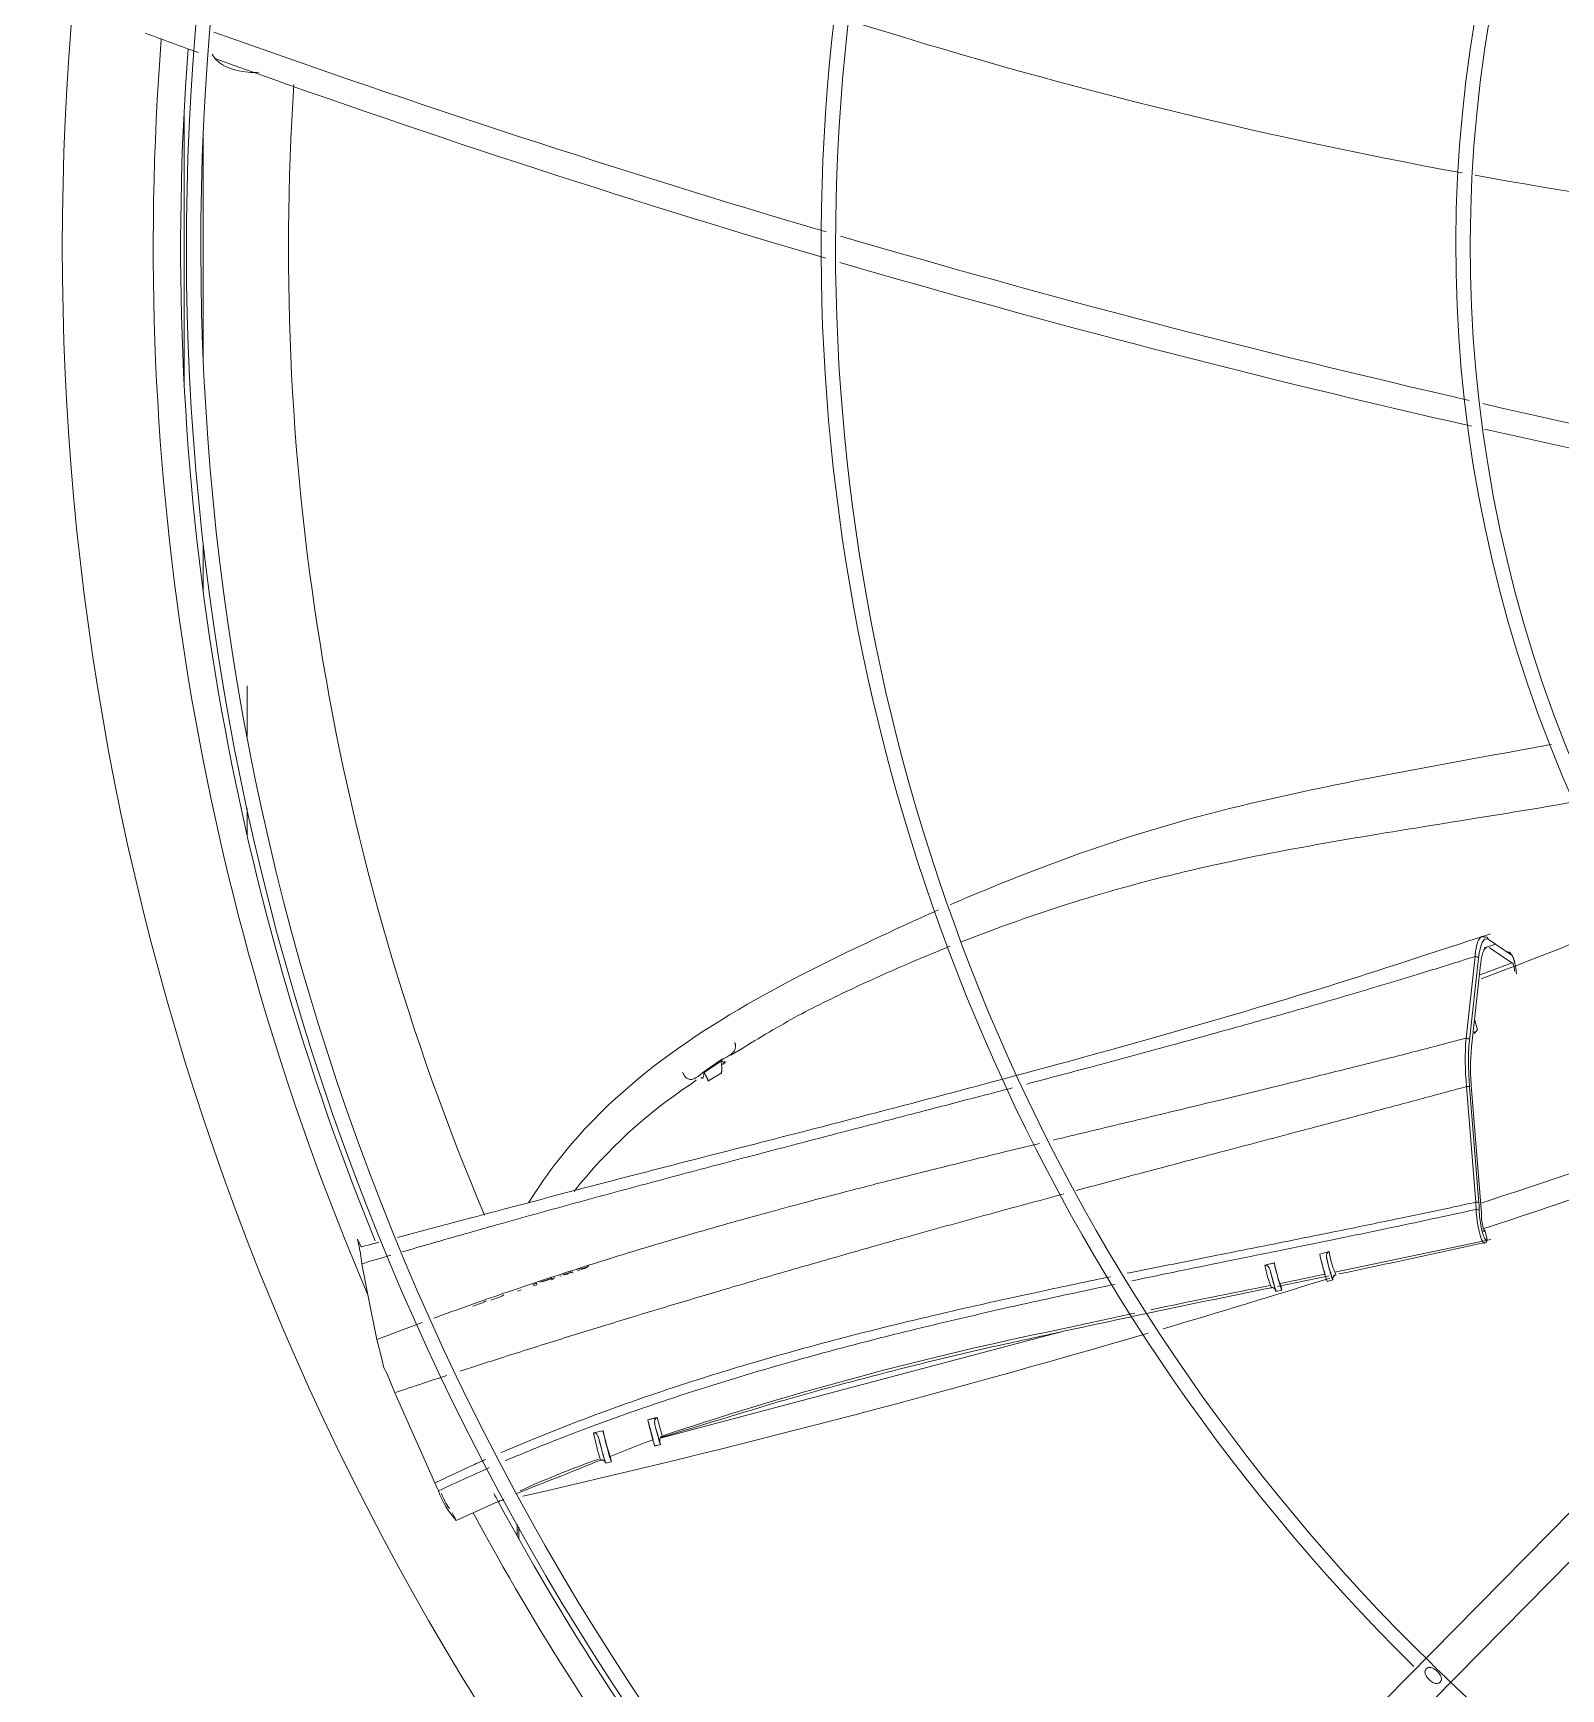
# Model space of a CAD drawing. Header units: millimetres. Extents: x 113490 to 142599, y -20467 to 115.
# Drawn here: x 133195.7 to 133460.5, y -10538.9 to -10251.9 of the extents above; entities that cross this region are included whole.
import ezdxf

# ---------------------------------------------------------------- set-up
doc = ezdxf.new("R2010")
doc.units = ezdxf.units.MM
doc.layers.add('DV3_0', color=7, linetype='Continuous')

msp = doc.modelspace()

# ---------------------------------------------------------------- linework, layer by layer
at = {"layer": 'DV3_0', "color": 7, "linetype": 'Continuous', "lineweight": 20}
for p, q in [((133221.84, -10312.52), (133221.84, -10265.47)), ((133225.16, -10308.64), (133225.16, -10269.34)), ((133225.16, -10348.76), (133225.16, -10340.56)), ((133444.02, -10426.11), (133445.58, -10411.96)), ((133444.62, -10426.45), (133446.19, -10412.28)), ((133314.9, -10430.09), (133312, -10432.09)), ((133445.71, -10454.54), (133444.11, -10434.5)), ((133446.24, -10454.65), (133444.64, -10434.61)), ((133445.75, -10455.8), (133445.71, -10454.54)), ((133447.67, -10461), (133447.34, -10459.58))]:
    msp.add_line(p, q, dxfattribs=at)
at = {"layer": 'DV3_0', "color": 7, "linetype": 'Continuous', "lineweight": 15}
for p, q in [((133664.2, -10303.23), (133330.6, -10641.53)), ((133331.45, -10649.21), (133669.11, -10306.79)), ((133232.75, -10373.84), (133232.75, -10365.07)), ((133232.75, -10390.9), (133232.75, -10386.32)), ((133449.13, -10409.84), (133447.17, -10410.47)), ((133447.85, -10408.98), (133451.64, -10411.54)), ((133451.97, -10413.07), (133448.04, -10410.39)), ((133446.54, -10413.4), (133444.96, -10427.62)), ((133451.45, -10411.22), (133451.45, -10411.22)), ((133445.98, -10424.66), (133445.49, -10422.83)), ((133314.82, -10429.95), (133311.93, -10431.95)), ((133316.59, -10429.06), (133317.98, -10428.25)), ((133309.6, -10434.13), (133310.57, -10433.37)), ((133311.93, -10431.95), (133312, -10432.09)), ((133312.63, -10433.58), (133315.05, -10432.1)), ((133444.98, -10435.04), (133446.7, -10456.45)), ((133265.72, -10458.82), (133258.81, -10460.64)), ((133447.67, -10460.96), (133447.3, -10459.37)), ((133251.88, -10460.96), (133252.52, -10462.29)), ((133252.62, -10462.27), (133252.52, -10462.29)), ((133255.59, -10461.49), (133254.4, -10461.81)), ((133421.29, -10466.66), (133448.31, -10460.98)), ((133252.33, -10463.02), (133252.62, -10465.21)), ((133252.62, -10465.21), (133253.71, -10470.62)), ((133409.82, -10465.28), (133410.79, -10465.04)), ((133410.8, -10465.09), (133409.82, -10465.28)), ((133410.8, -10465.09), (133410.79, -10465.04)), ((133418.66, -10463.53), (133420.28, -10463.08)), ((133285.13, -10467.88), (133283.47, -10468.42)), ((133285.14, -10467.93), (133283.89, -10468.34)), ((133285.47, -10467.73), (133285.13, -10467.88)), ((133285.41, -10467.81), (133285.14, -10467.93)), ((133285.6, -10467.67), (133285.41, -10467.81)), ((133285.54, -10467.99), (133285.8, -10467.84)), ((133285.8, -10467.84), (133286.04, -10467.61)), ((133286.94, -10467.32), (133287.26, -10467.37)), ((133287.98, -10466.97), (133287.49, -10467.09)), ((133287.94, -10467.08), (133287.58, -10467.16)), ((133288.21, -10466.99), (133287.94, -10467.08)), ((133288.26, -10466.88), (133287.98, -10466.97)), ((133288.55, -10466.85), (133288.21, -10466.99)), ((133288.67, -10466.71), (133288.26, -10466.88)), ((133288.74, -10466.71), (133288.55, -10466.85)), ((133288.85, -10466.57), (133288.74, -10466.71)), ((133289, -10466.82), (133289.24, -10466.59)), ((133289.9, -10466.24), (133290, -10466.35)), ((133290, -10466.35), (133290.32, -10466.4)), ((133290.41, -10466.19), (133290.24, -10466.13)), ((133290.55, -10466.12), (133290.28, -10466.14)), ((133291.05, -10466), (133290.55, -10466.12)), ((133291, -10466.11), (133290.64, -10466.19)), ((133291.28, -10466.03), (133291, -10466.11)), ((133291.32, -10465.91), (133291.05, -10466)), ((133291.61, -10465.88), (133291.28, -10466.03)), ((133291.73, -10465.75), (133291.32, -10465.91)), ((133291.8, -10465.75), (133291.61, -10465.88)), ((133291.99, -10465.59), (133291.73, -10465.75)), ((133409.13, -10465.47), (133409.82, -10465.28)), ((133419.93, -10468.26), (133420.9, -10468.01)), ((133253.71, -10470.62), (133255.23, -10478.36)), ((133275.01, -10471.5), (133276.67, -10470.94)), ((133276.67, -10470.94), (133277.01, -10470.79)), ((133277.01, -10470.79), (133277.25, -10470.59)), ((133279.65, -10469.95), (133280.27, -10469.74)), ((133282.91, -10468.6), (133282.29, -10468.8)), ((133282.36, -10469.06), (133282.98, -10468.86)), ((133282.98, -10468.86), (133282.85, -10468.4)), ((133411.09, -10470.02), (133412.06, -10469.78)), ((133271.89, -10472.55), (133273.55, -10471.99)), ((133273.55, -10471.99), (133273.89, -10471.83)), ((133273.89, -10471.83), (133274.14, -10471.63)), ((133373.26, -10476.66), (133375.99, -10476.07)), ((133255.23, -10478.36), (133256.13, -10481.7)), ((133374.48, -10476.85), (133304.36, -10495.45)), ((133256.13, -10481.7), (133256.46, -10483.25)), ((133256.46, -10483.25), (133256.97, -10484.15)), ((133256.97, -10484.15), (133258.34, -10487.58)), ((133258.34, -10487.58), (133265.31, -10503.2)), ((133302.21, -10492.27), (133303.74, -10491.88)), ((133302.21, -10492.27), (133303.86, -10491.89)), ((133292.79, -10494.51), (133294.44, -10494.14)), ((133302.63, -10495.88), (133303.09, -10495.73)), ((133303.16, -10495.74), (133302.63, -10495.88)), ((133303.44, -10496.8), (133304.41, -10496.56)), ((133303.45, -10496.77), (133304.41, -10496.53)), ((133304.41, -10496.53), (133304.32, -10496.17)), ((133304.42, -10495.2), (133305.82, -10494.7)), ((133292.99, -10499.31), (133293.65, -10499.08)), ((133294.91, -10499.73), (133294.89, -10499.64)), ((133294.91, -10499.76), (133295.88, -10499.52)), ((133295.87, -10499.39), (133295.66, -10498.6)), ((133265.31, -10503.2), (133265.91, -10504.57)), ((133269.01, -10509.72), (133276.28, -10506.43)), ((133277.24, -10506.1), (133277.18, -10506.02)), ((133279.56, -10512.38), (133279.56, -10510.33)), ((133279.86, -10510.87), (133279.86, -10512.92))]:
    msp.add_line(p, q, dxfattribs=at)
for centre, radius, start, end in [((133678.24, -10288.99), 477.5, 136.9802, 223.0198), ((133678.24, -10288.99), 456, 136.2282, 225.3442), ((133678.24, -10288.99), 453.5, 135.9912, 225.5589), ((133678.24, -10288.99), 343.5, 135.6595, 225.6229), ((133678.24, -10288.99), 346, 136.506, 225.3203), ((133678.24, -10288.99), 236, 136.9648, 225.2631), ((133678.24, -10288.99), 233.5, 136.5342, 225.7814), ((133600.5, -9418.2), 872.25, 252.43948, 259.62023), ((133852, -8524.72), 1840.9, 249.75902, 250.0659), ((133876.03, -8443.29), 1921.39, 250.25788, 253.58726), ((133678.24, -10288.99), 457, 175.6931, 202.1465), ((133852, -8524.72), 1840.9, 250.1557, 253.62673), ((133600.5, -9418.2), 872.25, 259.76861, 265.86893), ((133876.03, -8443.29), 1921.39, 253.66402, 257.02308), ((133852, -8524.72), 1840.9, 253.70468, 257.22546), ((133876.03, -8443.29), 1921.39, 257.09501, 260.12283), ((133852, -8524.72), 1840.9, 257.29812, 260.49472), ((133142.11, -9598.83), 871.89, 290.44342, 292.33228), ((133106.74, -9495.14), 980.7, 290.2634, 290.61082), ((133484.03, -10431.21), 39.24, 174.7559, 185.6061), ((133304.32, -10436.47), 12.36, 31.0863, 31.8376), ((133678.24, -10288.99), 551.5, 195.4775, 254.5225), ((133357.21, -10506.14), 86.33, 123.4772, 141.7283), ((132847.22, -8630.77), 1919.9, 288.19223, 289.74418), ((132867.8, -8701.02), 1851.09, 288.2319, 289.91843), ((133031.02, -8580.69), 1926.37, 281.7096, 282.47942), ((133447.18, -10461.07), 0.5, 330.9289, 12.9262), ((133433.25, -10460.88), 22.84, 190.619, 201.0388), ((133442.4, -10458.93), 24.19, 190.9795, 199.6375), ((133436.1, -10460.62), 16.01, 188.8273, 200.2081), ((132867.8, -8701.02), 1851.09, 286.43453, 287.3688), ((133434.62, -10460.1), 26.05, 191.8874, 200.9495), ((133031.02, -8580.69), 1926.37, 281.38636, 281.65762), ((133263.24, -9734.57), 748.94, 281.43776, 282.05045), ((133421.61, -10467.8), 0.682, 100.6555, 179.6082), ((133713.75, -12015.93), 1576.47, 101.10452, 101.8727), ((133410.34, -10470.1), 0.775, 14.577, 74.918), ((133713.75, -12015.93), 1576.47, 101.97651, 102.37149), ((133490.64, -11050.51), 585.73, 101.56002, 108.39319), ((132952, -8477.27), 2043.73, 281.93018, 282.32762), ((132867.8, -8701.02), 1851.09, 282.88324, 286.35055), ((133155.84, -9504.34), 996.79, 282.07121, 282.67051), ((131470.22, -4404.5), 6361.01, 286.762242, 286.955844), ((133363.98, -10477.14), 63.6, 193.7672, 196.9844), ((133303.82, -10491.68), 0.217, 249.4082, 281.2988), ((133349.45, -10482.68), 57.87, 191.8004, 196.6527), ((133343.06, -10483.98), 50.66, 193.4884, 198.1214), ((133355.19, -10479.91), 62.39, 193.1783, 197.4298), ((133639.63, -11367.16), 934.19, 111.14595, 111.60499), ((133305.43, -10495.87), 1.15, 158.6355, 195.001), ((133305.01, -10496.18), 0.98, 106.1831, 132.1162), ((132169.24, -7694.95), 3021.46, 291.55519, 291.85481), ((133345.17, -10645.99), 155.68, 109.5835, 114.7067), ((133281.43, -10498.72), 16.59, 200.6412, 221.5271), ((133276.11, -10501.73), 10.18, 198.7545, 215.5358), ((133678.24, -10288.99), 457, 208.4079, 225.4011), ((133678.24, -10288.99), 464.96, 208.158, 208.3412), ((133678.24, -10288.99), 343.5, 225.9212, 315.6512), ((133678.24, -10288.99), 343.5, 225.6229, 225.9212)]:
    msp.add_arc(centre, radius, start, end, dxfattribs=at)
at = {"layer": 'DV3_0', "color": 7, "linetype": 'Continuous', "lineweight": 20}
for centre, radius, start, end in [((133678.24, -10288.99), 461.75, 175.5375, 203.1631), ((133669.56, -10289.32), 429.63, 176.1966, 202.9452), ((133489.26, -10429.81), 45.39, 175.3182, 185.9265), ((133426.38, -10456.28), 19.93, 0.7189, 4.7029), ((133457.95, -10455.44), 39.1, 193.4878, 198.6422), ((133443.8, -10458.61), 34.61, 193.3187, 199.0477), ((133436.1, -10460.62), 16.01, 200.2081, 203.8309), ((134320.95, -14954.12), 4576.28, 101.47805, 101.75882), ((133514.85, -11152.32), 689.87, 102.60617, 105.9473), ((133344.93, -10482.88), 42.73, 194.0223, 198.1249), ((133359.62, -10479.05), 57.22, 192.9705, 196.4331), ((133676.82, -10290.4), 455.08, 208.1401, 208.34), ((133678.24, -10288.99), 461.75, 208.3699, 225.4011)]:
    msp.add_arc(centre, radius, start, end, dxfattribs=at)
for centre, major_axis, ratio, start_param, end_param in [((133449.94, -10425.51), (2.47, -16.6), 0.179754, 3.019318, 3.763452), ((133447.37, -10409.06), (-0.218, -0.45), 0.976139, 2.165143, 3.931409), ((133445.71, -10412.35), (-0.498, 0.049), 0.805706, 3.450205, 5.061922), ((133451.02, -10406.26), (0.83, -5.36), 0.179908, -0.200081, -0.039458), ((133444.13, -10426.52), (-0.496, 0.063), 0.833159, 3.472934, 5.046604), ((133445.76, -10454.72), (-0.498, -0.04), 0.37387, 3.336805, 4.768335), ((133445.82, -10456.11), (-0.5, -0.005), 0.617283, 3.372309, 4.844377), ((133447.18, -10461.07), (-0.437, 0.243), 0.958352, 3.141576, 3.823082), ((133447.18, -10461.07), (-0.487, -0.112), 0.366919, 2.946969, 3.140847), ((133410.44, -10470.03), (0.698, 0.05), 0.984426, 1.359553, 1.70257)]:
    msp.add_ellipse(centre, major_axis=major_axis, ratio=ratio, start_param=start_param, end_param=end_param, dxfattribs=at)
at = {"layer": 'DV3_0', "color": 7, "linetype": 'Continuous', "lineweight": 15}
for centre, major_axis, ratio, start_param, end_param in [((133451.16, -10411.62), (-0.319, -0.385), 0.964026, 2.39814, 4.055708), ((132166.16, -10939.67), (1052.8, 567.59), 0.529579, -0.151955, -0.148725), ((133447.18, -10461.07), (-0.437, 0.243), 0.958352, 2.27676, 3.141576), ((133411.32, -10466.87), (-0.74, 2.91), 0.031385, 0.880663, 3.86689), ((133419.19, -10465.35), (-0.74, 2.91), 0.031385, 0.886622, 3.14159), ((133420.16, -10465.11), (-0.74, 2.91), 0.031385, 1.37262, 3.36681), ((133410.36, -10467.12), (-0.74, 2.91), 0.031385, 1.377637, 3.141593), ((133302.7, -10493.89), (-0.74, 2.91), 0.031385, 0.97146, 3.141593), ((133303.67, -10493.65), (-0.74, 2.91), 0.031385, 1.418641, 3.277547), ((133294.1, -10496.56), (-0.81, 3.2), 0.031385, 1.319686, 3.141593), ((133295.07, -10496.32), (-0.81, 3.2), 0.031385, 0.813261, 3.41258)]:
    msp.add_ellipse(centre, major_axis=major_axis, ratio=ratio, start_param=start_param, end_param=end_param, dxfattribs=at)
for points, knots in [([(133234.85, -10258.71), (133234.21, -10258.76), (133233.57, -10258.76), (133231.5, -10258.61), (133230.14, -10258.26), (133227.94, -10257.17), (133227.1, -10256.42), (133226.71, -10255.59)], [0.3920382, 0.3920382, 0.3920382, 0.3920382, 0.5, 0.5, 0.75, 0.75, 1, 1, 1, 1]), ([(133458.81, -10375.21), (133456.72, -10375.6), (133454.64, -10375.98), (133442.59, -10378.17), (133432.71, -10379.94), (133413.18, -10383.88), (133403.56, -10386.04), (133384.8, -10391.32), (133375.68, -10394.47), (133362.67, -10399.59), (133358.63, -10401.26), (133354.63, -10403)], [0.0988758, 0.0988758, 0.0988758, 0.0988758, 0.125, 0.125, 0.25, 0.25, 0.375, 0.375, 0.5, 0.5, 0.5569003, 0.5569003, 0.5569003, 0.5569003]), ([(133356.56, -10409.41), (133358.58, -10408.62), (133366.98, -10405.44), (133382.51, -10400.34), (133403.31, -10395.23), (133424.65, -10391.37), (133444.6, -10388.2), (133457.74, -10386.07), (133463.58, -10385.01)], [0.2428611, 0.2428611, 0.2428611, 0.2428611, 0.2795611, 0.3948142, 0.5195556, 0.6421753, 0.7617357, 0.8637565, 0.8637565, 0.8637565, 0.8637565]), ([(133352.59, -10403.9), (133348.48, -10405.71), (133344.4, -10407.58), (133331.63, -10413.63), (133322.98, -10417.98), (133306.82, -10427.96), (133299.3, -10433.6), (133288.6, -10444.6), (133284.8, -10449.37), (133281.54, -10454.66)], [0.5665409, 0.5665409, 0.5665409, 0.5665409, 0.625, 0.625, 0.75, 0.75, 0.875, 0.875, 0.9567536, 0.9567536, 0.9567536, 0.9567536]), ([(133448.28, -10408.01), (133437.96, -10411.42), (133420.49, -10417.17), (133391.17, -10425.76), (133360.92, -10434.04), (133327.71, -10442.7), (133294.78, -10451.09), (133275.15, -10456.31), (133265.72, -10458.82)], [0, 0, 0, 0, 0.15645, 0.313934, 0.474258, 0.65466, 0.859412, 1, 1, 1, 1]), ([(133317.98, -10428.25), (133321.72, -10425.96), (133327.86, -10422.23), (133337.65, -10417.5), (133346.4, -10413.55), (133351.81, -10411.3), (133354.56, -10410.2)], [0, 0, 0, 0, 0.0674341, 0.1313492, 0.1805317, 0.2307038, 0.2307038, 0.2307038, 0.2307038]), ([(133447.58, -10410.36), (133447.56, -10410.37), (133447.47, -10410.41), (133447.3, -10410.55), (133447.1, -10410.86), (133446.92, -10411.31), (133446.79, -10411.75), (133446.71, -10412.16), (133446.65, -10412.47), (133446.59, -10412.89), (133446.56, -10413.22), (133446.54, -10413.4)], [0.2206589, 0.2206589, 0.2206589, 0.2206589, 0.2457421, 0.3663177, 0.4945423, 0.6134411, 0.7461812, 0.7911285, 0.8485935, 0.918337, 1, 1, 1, 1]), ([(133446.7, -10408.55), (133446.72, -10408.54), (133446.8, -10408.51), (133446.92, -10408.5), (133447.06, -10408.52), (133447.16, -10408.57), (133447.21, -10408.59)], [0.7789943, 0.7789943, 0.7789943, 0.7789943, 0.8174029, 0.8795263, 0.9404048, 1, 1, 1, 1]), ([(133451.81, -10411.62), (133451.83, -10411.63), (133451.88, -10411.64), (133451.95, -10411.7), (133452.02, -10411.8), (133452.08, -10411.92), (133452.15, -10412.06), (133452.21, -10412.2), (133452.26, -10412.35), (133452.3, -10412.5), (133452.35, -10412.64), (133452.39, -10412.78), (133452.43, -10412.94), (133452.47, -10413.13), (133452.52, -10413.34), (133452.57, -10413.59), (133452.61, -10413.85), (133452.66, -10414.12), (133452.7, -10414.38), (133452.73, -10414.66), (133452.75, -10414.84), (133452.76, -10414.94)], [0, 0, 0, 0, 0.070656, 0.138985, 0.205034, 0.267514, 0.324952, 0.376491, 0.422024, 0.462559, 0.49991, 0.536192, 0.5739, 0.615856, 0.664062, 0.718193, 0.775155, 0.831278, 0.884322, 0.938551, 1, 1, 1, 1]), ([(133452.45, -10414.52), (133452.44, -10414.47), (133452.43, -10414.37), (133452.41, -10414.23), (133452.39, -10414.08), (133452.37, -10413.95), (133452.34, -10413.77), (133452.29, -10413.57), (133452.23, -10413.35), (133452.18, -10413.22), (133452.13, -10413.13), (133452.1, -10413.08), (133452.06, -10413.05), (133452.03, -10413.03), (133452, -10413.04), (133451.98, -10413.06), (133451.97, -10413.07)], [0, 0, 0, 0, 0.061484, 0.120759, 0.17791, 0.233099, 0.286578, 0.387652, 0.494958, 0.599985, 0.656741, 0.717347, 0.789284, 0.851454, 0.928238, 1, 1, 1, 1]), ([(133445.96, -10424.58), (133445.98, -10424.67), (133445.9, -10424.83), (133445.62, -10425.03), (133445.43, -10425.1), (133445.32, -10425.14)], [0.5009267, 0.5009267, 0.5009267, 0.5009267, 0.7479007, 0.8535179, 1, 1, 1, 1]), ([(133317.28, -10426.89), (133317.3, -10426.94), (133317.32, -10427.03), (133317.35, -10427.16), (133317.38, -10427.29), (133317.39, -10427.41), (133317.39, -10427.53), (133317.39, -10427.64), (133317.38, -10427.8), (133317.33, -10428.01), (133317.19, -10428.3), (133316.94, -10428.63), (133316.53, -10428.99), (133316.11, -10429.26), (133315.74, -10429.46), (133315.48, -10429.59), (133315.27, -10429.69), (133315.11, -10429.77), (133315.03, -10429.81), (133314.96, -10429.85), (133314.88, -10429.9), (133314.84, -10429.93), (133314.82, -10429.95)], [0, 0, 0, 0, 0.032328, 0.063073, 0.092245, 0.119888, 0.146068, 0.170876, 0.194414, 0.256978, 0.319523, 0.419318, 0.545451, 0.702088, 0.765789, 0.831971, 0.904287, 0.924636, 0.944337, 0.963782, 0.98257, 1, 1, 1, 1]), ([(133445.34, -10425.1), (133445.37, -10425.09), (133445.44, -10425.07), (133445.53, -10425.07), (133445.58, -10425.09), (133445.61, -10425.11), (133445.62, -10425.13), (133445.63, -10425.16), (133445.61, -10425.19), (133445.58, -10425.24), (133445.5, -10425.29), (133445.43, -10425.32), (133445.4, -10425.33)], [0, 0, 0, 0, 0.124634, 0.249634, 0.374563, 0.424786, 0.500012, 0.562745, 0.625486, 0.750415, 0.875412, 1, 1, 1, 1]), ([(133314.9, -10430.09), (133314.91, -10430.16), (133314.93, -10430.31), (133314.96, -10430.52), (133314.98, -10430.73), (133315, -10430.92), (133315.02, -10431.11), (133315.03, -10431.29), (133315.03, -10431.46), (133315.03, -10431.61), (133315.02, -10431.75), (133315, -10431.88), (133314.98, -10431.99), (133314.95, -10432.08), (133314.91, -10432.16), (133314.86, -10432.22), (133314.82, -10432.24), (133314.8, -10432.25)], [0, 0, 0, 0, 0.0319985, 0.0644103, 0.0972083, 0.1303695, 0.1638756, 0.1977141, 0.2318782, 0.2663682, 0.3011914, 0.3363627, 0.3719057, 0.4078521, 0.444243, 0.4811279, 0.5185658, 0.5185658, 0.5185658, 0.5185658]), ([(133315.51, -10430.17), (133315.55, -10430.21), (133315.61, -10430.29), (133315.65, -10430.41), (133315.6, -10430.44), (133315.46, -10430.37), (133315.32, -10430.27), (133315.17, -10430.15), (133315.05, -10430.07), (133314.98, -10430.05), (133314.93, -10430.06), (133314.91, -10430.08), (133314.9, -10430.09)], [0, 0, 0, 0, 0.126378, 0.21914, 0.466092, 0.602057, 0.745168, 0.891066, 0.957479, 0.981985, 0.99081, 1, 1, 1, 1]), ([(133315.51, -10430.17), (133315.51, -10430.2), (133315.5, -10430.26), (133315.48, -10430.34), (133315.46, -10430.4), (133315.43, -10430.46), (133315.4, -10430.51), (133315.37, -10430.55), (133315.33, -10430.58), (133315.29, -10430.6), (133315.25, -10430.61), (133315.2, -10430.62), (133315.15, -10430.61), (133315.1, -10430.6), (133315.04, -10430.57), (133314.99, -10430.55), (133314.96, -10430.53)], [0, 0, 0, 0, 0.0396478, 0.0788683, 0.1176969, 0.1561688, 0.1943187, 0.232181, 0.2697894, 0.3071769, 0.3443762, 0.3814187, 0.4183352, 0.4551558, 0.4919094, 0.5415641, 0.5415641, 0.5415641, 0.5415641]), ([(133311.93, -10431.95), (133311.87, -10431.99), (133311.72, -10432.1), (133311.42, -10432.34), (133311.05, -10432.65), (133310.51, -10433.01), (133309.9, -10433.31), (133309.19, -10433.26), (133308.57, -10432.79), (133308.35, -10432.3), (133308.22, -10432)], [0, 0, 0, 0, 0.04318, 0.110156, 0.237581, 0.354066, 0.528948, 0.673893, 0.807982, 1, 1, 1, 1]), ([(133312, -10432.09), (133311.99, -10432.1), (133311.96, -10432.14), (133311.95, -10432.19), (133311.93, -10432.27), (133311.92, -10432.36), (133311.9, -10432.49), (133311.88, -10432.67), (133311.82, -10432.85), (133311.73, -10433.02), (133311.57, -10433.1), (133311.48, -10432.94), (133311.44, -10432.87)], [0, 0, 0, 0, 0.012152, 0.036167, 0.072819, 0.121928, 0.182541, 0.276734, 0.444448, 0.565014, 0.79299, 1, 1, 1, 1]), ([(133311.44, -10432.87), (133311.44, -10432.87), (133311.45, -10432.89), (133311.47, -10432.92), (133311.49, -10432.94), (133311.51, -10432.97), (133311.52, -10432.99), (133311.53, -10432.99)], [0, 0, 0, 0, 0.0162808, 0.0362064, 0.0597339, 0.0868175, 0.1174109, 0.1174109, 0.1174109, 0.1174109]), ([(133312, -10432.09), (133312.02, -10432.15), (133312.08, -10432.27), (133312.16, -10432.43), (133312.23, -10432.58), (133312.3, -10432.72), (133312.36, -10432.84), (133312.42, -10432.96), (133312.48, -10433.07), (133312.53, -10433.16), (133312.57, -10433.24), (133312.61, -10433.31), (133312.65, -10433.37), (133312.68, -10433.42), (133312.71, -10433.45), (133312.73, -10433.48), (133312.75, -10433.49), (133312.76, -10433.49), (133312.77, -10433.49), (133312.77, -10433.49)], [0, 0, 0, 0, 0.0318903, 0.0633931, 0.0945091, 0.1252398, 0.1555879, 0.1855574, 0.2151535, 0.2443828, 0.2732533, 0.3017752, 0.3299622, 0.3578293, 0.3853906, 0.4126604, 0.4396522, 0.4663794, 0.4748855, 0.4748855, 0.4748855, 0.4748855]), ([(133446.7, -10456.45), (133446.69, -10456.47), (133446.69, -10456.52), (133446.68, -10456.6), (133446.67, -10456.7), (133446.67, -10456.87), (133446.68, -10457.07), (133446.69, -10457.33), (133446.72, -10457.59), (133446.77, -10457.96), (133446.85, -10458.42), (133446.97, -10458.92), (133447.08, -10459.24), (133447.17, -10459.43), (133447.22, -10459.51), (133447.26, -10459.55), (133447.29, -10459.57), (133447.32, -10459.58), (133447.34, -10459.58), (133447.34, -10459.58)], [0, 0, 0, 0, 0.024695, 0.053782, 0.087879, 0.127694, 0.203988, 0.253847, 0.318526, 0.37839, 0.501334, 0.62403, 0.747508, 0.806312, 0.8729, 0.899948, 0.936287, 0.974327, 1, 1, 1, 1]), ([(133447.34, -10459.58), (133447.35, -10459.57), (133447.35, -10459.57), (133447.35, -10459.57), (133447.33, -10459.56), (133447.3, -10459.55), (133447.23, -10459.54), (133447.15, -10459.53), (133447.05, -10459.54), (133446.95, -10459.55), (133446.88, -10459.56), (133446.84, -10459.57)], [0, 0, 0, 0, 0.087092, 0.172213, 0.257026, 0.380631, 0.50268, 0.627614, 0.750237, 0.875771, 1, 1, 1, 1]), ([(133447.29, -10461.55), (133447.28, -10461.56), (133447.27, -10461.59), (133447.24, -10461.62), (133447.22, -10461.64), (133447.2, -10461.66), (133447.17, -10461.67), (133447.15, -10461.67), (133447.1, -10461.65), (133447.02, -10461.6), (133446.94, -10461.49), (133446.91, -10461.42)], [0, 0, 0, 0, 0.0206902, 0.0405381, 0.0595432, 0.0777058, 0.0950265, 0.1115061, 0.1271451, 0.1930185, 0.2534069, 0.2534069, 0.2534069, 0.2534069]), ([(133419.93, -10464.56), (133419.91, -10464.51), (133419.89, -10464.41), (133419.86, -10464.26), (133419.85, -10464.13), (133419.83, -10464), (133419.83, -10463.83), (133419.84, -10463.65), (133419.9, -10463.45), (133419.97, -10463.3), (133420.07, -10463.19), (133420.17, -10463.12), (133420.24, -10463.09), (133420.28, -10463.08)], [0, 0, 0, 0, 0.088851, 0.173568, 0.254282, 0.331144, 0.404329, 0.55088, 0.680167, 0.780153, 0.868435, 0.936175, 1, 1, 1, 1]), ([(133409.13, -10465.47), (133409.15, -10465.46), (133409.19, -10465.45), (133409.25, -10465.45), (133409.3, -10465.45), (133409.39, -10465.46), (133409.51, -10465.5), (133409.64, -10465.6), (133409.78, -10465.74), (133409.89, -10465.92), (133409.98, -10466.12), (133410.06, -10466.34), (133410.1, -10466.5), (133410.12, -10466.58)], [0, 0, 0, 0, 0.032379, 0.064877, 0.098196, 0.132989, 0.220633, 0.319533, 0.44843, 0.594641, 0.718998, 0.853852, 1, 1, 1, 1]), ([(133421.48, -10467.08), (133421.46, -10467.08), (133421.42, -10467.09), (133421.35, -10467.12), (133421.2, -10467.2), (133421.07, -10467.35), (133420.98, -10467.52), (133420.93, -10467.66), (133420.91, -10467.77), (133420.9, -10467.87), (133420.9, -10467.91), (133420.9, -10467.94)], [0, 0, 0, 0, 0.0308, 0.062191, 0.13033, 0.312414, 0.440895, 0.587725, 0.713605, 0.850761, 1, 1, 1, 1]), ([(133303.47, -10493.23), (133303.46, -10493.18), (133303.43, -10493.08), (133303.41, -10492.94), (133303.39, -10492.8), (133303.39, -10492.64), (133303.4, -10492.46), (133303.43, -10492.28), (133303.49, -10492.14), (133303.57, -10492.03), (133303.65, -10491.94), (133303.71, -10491.9), (133303.74, -10491.88)], [0, 0, 0, 0, 0.101988, 0.199112, 0.29162, 0.379801, 0.524136, 0.654838, 0.75935, 0.85428, 0.929517, 1, 1, 1, 1]), ([(133292.79, -10494.51), (133292.81, -10494.51), (133292.85, -10494.5), (133292.91, -10494.5), (133292.97, -10494.51), (133293.06, -10494.53), (133293.17, -10494.58), (133293.31, -10494.69), (133293.44, -10494.85), (133293.55, -10495.05), (133293.65, -10495.28), (133293.73, -10495.52), (133293.78, -10495.7), (133293.8, -10495.79)], [0, 0, 0, 0, 0.029358, 0.059261, 0.090527, 0.123873, 0.209457, 0.309205, 0.438254, 0.585956, 0.712395, 0.850229, 1, 1, 1, 1]), ([(133294, -10499.26), (133294.02, -10499.25), (133294.05, -10499.24), (133294.11, -10499.23), (133294.16, -10499.22), (133294.24, -10499.22), (133294.34, -10499.23), (133294.51, -10499.27), (133294.67, -10499.37), (133294.79, -10499.49), (133294.85, -10499.58), (133294.87, -10499.62), (133294.89, -10499.64)], [0, 0, 0, 0, 0.050319, 0.100915, 0.151856, 0.203202, 0.306476, 0.420612, 0.688125, 0.841016, 0.929395, 1, 1, 1, 1]), ([(133276.28, -10506.43), (133276.31, -10506.42), (133276.38, -10506.39), (133276.47, -10506.36), (133276.56, -10506.32), (133276.68, -10506.28), (133276.82, -10506.23), (133276.97, -10506.19), (133277.1, -10506.15), (133277.19, -10506.13), (133277.23, -10506.11), (133277.24, -10506.1), (133277.24, -10506.1), (133277.24, -10506.1)], [0, 0, 0, 0, 0.062517, 0.125211, 0.188491, 0.252013, 0.379928, 0.50779, 0.633992, 0.757648, 0.879107, 0.939522, 1, 1, 1, 1]), ([(133439.51, -10537.71), (133439.47, -10537.75), (133439.38, -10537.84), (133439.14, -10537.95), (133438.74, -10537.99), (133438.31, -10537.81), (133437.92, -10537.55), (133437.61, -10537.27), (133437.33, -10536.97), (133437.06, -10536.6), (133436.87, -10536.18), (133436.9, -10535.78), (133437.01, -10535.54), (133437.09, -10535.45), (133437.13, -10535.41)], [0, 0, 0, 0, 0.040471, 0.081926, 0.180876, 0.319892, 0.408079, 0.503208, 0.597701, 0.68481, 0.821378, 0.918632, 0.959731, 1, 1, 1, 1]), ([(133437.13, -10535.41), (133437.18, -10535.37), (133437.27, -10535.28), (133437.51, -10535.17), (133437.9, -10535.13), (133438.34, -10535.31), (133438.72, -10535.58), (133439.03, -10535.85), (133439.32, -10536.16), (133439.59, -10536.53), (133439.77, -10536.95), (133439.74, -10537.34), (133439.63, -10537.58), (133439.55, -10537.67), (133439.51, -10537.71)], [0, 0, 0, 0, 0.040443, 0.081793, 0.180216, 0.319289, 0.407802, 0.503208, 0.598506, 0.68594, 0.822069, 0.918689, 0.959722, 1, 1, 1, 1])]:
    msp.add_open_spline(points, degree=3, knots=knots, dxfattribs=at)
at = {"layer": 'DV3_0', "color": 7, "linetype": 'Continuous', "lineweight": 20}
for points, knots in [([(133445.58, -10411.96), (133445.58, -10411.88), (133445.59, -10411.74), (133445.61, -10411.55), (133445.63, -10411.39), (133445.65, -10411.25), (133445.66, -10411.15), (133445.69, -10410.93), (133445.74, -10410.64), (133445.84, -10410.13), (133445.97, -10409.61), (133446.17, -10409.11), (133446.39, -10408.76), (133446.58, -10408.6), (133446.68, -10408.56), (133446.7, -10408.55)], [0, 0, 0, 0, 0.0298431, 0.0562608, 0.079214, 0.0986714, 0.1146082, 0.1270052, 0.1941541, 0.2536274, 0.3863546, 0.5051986, 0.6334618, 0.7540799, 0.7789943, 0.7789943, 0.7789943, 0.7789943]), ([(133445.58, -10411.96), (133444.67, -10412.24), (133442.84, -10412.82), (133440.05, -10413.69), (133437.17, -10414.59), (133434.2, -10415.49), (133431.15, -10416.42), (133428.01, -10417.36), (133424.78, -10418.32), (133421.46, -10419.3), (133418.05, -10420.29), (133414.55, -10421.3), (133410.96, -10422.32), (133407.29, -10423.37), (133401.13, -10425.09), (133391.69, -10427.7), (133379.81, -10430.91), (133371.61, -10433.08), (133367.92, -10434.06)], [0, 0, 0, 0, 0.014183, 0.0288022, 0.0438596, 0.0593574, 0.0752979, 0.0916834, 0.108516, 0.1257975, 0.14353, 0.1617153, 0.1803553, 0.199452, 0.2190068, 0.2761651, 0.3462044, 0.4033553, 0.4033553, 0.4033553, 0.4033553]), ([(133444.02, -10426.11), (133442.82, -10426.43), (133438.82, -10427.49), (133431.72, -10429.33), (133422.39, -10431.68), (133412.1, -10434.23), (133400.76, -10436.99), (133388.58, -10439.92), (133379.01, -10442.22), (133373.6, -10443.52), (133372.45, -10443.8)], [0, 0, 0, 0, 0.0191542, 0.0640617, 0.113509, 0.1678338, 0.2276236, 0.293451, 0.3607122, 0.3789398, 0.3789398, 0.3789398, 0.3789398]), ([(133444.64, -10434.61), (133444.61, -10434.25), (133444.56, -10433.53), (133444.5, -10432.49), (133444.46, -10431.49), (133444.43, -10430.53), (133444.43, -10429.61), (133444.45, -10428.74), (133444.48, -10427.92), (133444.54, -10427.14), (133444.59, -10426.67), (133444.62, -10426.45)], [0, 0, 0, 0, 0.109418, 0.218488, 0.328111, 0.438, 0.54803, 0.65855, 0.771091, 0.885182, 1, 1, 1, 1]), ([(133365.44, -10434.71), (133363.24, -10435.29), (133359.35, -10436.31), (133352.36, -10438.13), (133344.7, -10440.12), (133336.17, -10442.34), (133326.21, -10444.94), (133314.84, -10447.92), (133301.75, -10451.4), (133288.94, -10454.87), (133278.51, -10457.76), (133270.46, -10460.04), (133264.96, -10461.61), (133261.35, -10462.66), (133259.68, -10463.14)], [0.4161929, 0.4161929, 0.4161929, 0.4161929, 0.4501907, 0.4764166, 0.5245765, 0.5686568, 0.6086149, 0.6787752, 0.7448018, 0.8115932, 0.8776529, 0.9069317, 0.9370804, 0.9632634, 0.9632634, 0.9632634, 0.9632634]), ([(133444.11, -10434.5), (133442.76, -10434.87), (133440.05, -10435.6), (133436, -10436.7), (133431.94, -10437.78), (133427.88, -10438.87), (133423.82, -10439.95), (133419.76, -10441.02), (133412.6, -10442.92), (133401.52, -10445.84), (133390.11, -10448.87), (133381.48, -10451.17), (133378.13, -10452.07), (133376.47, -10452.52)], [0, 0, 0, 0, 0.0217234, 0.0434514, 0.0651837, 0.0869197, 0.1086594, 0.1304026, 0.1521493, 0.2236007, 0.3082973, 0.3353966, 0.3621618, 0.3621618, 0.3621618, 0.3621618]), ([(133370.12, -10444.36), (133368.17, -10444.83), (133362.8, -10446.13), (133354.37, -10448.2), (133345.15, -10450.51), (133336.89, -10452.63), (133329.51, -10454.57), (133322.9, -10456.36), (133316.91, -10458.02), (133311.3, -10459.61), (133305.82, -10461.21), (133300.35, -10462.86), (133294.85, -10464.55), (133289.39, -10466.29), (133283.95, -10468.06), (133278.43, -10469.92), (133272.6, -10471.94), (133268.13, -10473.54), (133265.58, -10474.47), (133265.13, -10474.64)], [0.3911704, 0.3911704, 0.3911704, 0.3911704, 0.4219505, 0.4760424, 0.5241516, 0.5674854, 0.6062973, 0.6407511, 0.6718307, 0.7009715, 0.72961, 0.7586398, 0.7878647, 0.8169556, 0.8456389, 0.874599, 0.9053004, 0.9392274, 0.9465458, 0.9465458, 0.9465458, 0.9465458]), ([(133374.33, -10453.1), (133373.76, -10453.25), (133368.86, -10454.58), (133359.62, -10457.09), (133347.33, -10460.5), (133335.68, -10463.8), (133324.93, -10466.89), (133314.57, -10469.93), (133304.71, -10472.87), (133295.26, -10475.74), (133285.94, -10478.63), (133278.4, -10481.01), (133272.96, -10482.76), (133270.63, -10483.51), (133269.7, -10483.82)], [0.3735983, 0.3735983, 0.3735983, 0.3735983, 0.3827721, 0.4523653, 0.5223247, 0.580713, 0.6402671, 0.6958477, 0.7484166, 0.7999318, 0.8492257, 0.8999629, 0.9226776, 0.9379893, 0.9379893, 0.9379893, 0.9379893]), ([(133445.71, -10454.54), (133444.43, -10454.82), (133440.18, -10455.74), (133432.64, -10457.33), (133422.73, -10459.36), (133411.76, -10461.57), (133399.59, -10463.99), (133390.64, -10465.79), (133385.72, -10466.79), (133385.3, -10466.87)], [0, 0, 0, 0, 0.0210593, 0.0696993, 0.1235028, 0.183056, 0.2489584, 0.3224962, 0.3293416, 0.3293416, 0.3293416, 0.3293416]), ([(133445.75, -10455.8), (133443.22, -10456.35), (133437.98, -10457.5), (133429.87, -10459.2), (133421.26, -10460.98), (133409.88, -10463.3), (133398.1, -10465.68), (133389.36, -10467.49), (133386.1, -10468.17)], [0, 0, 0, 0, 0.0417012, 0.0860656, 0.1330959, 0.1827939, 0.2725774, 0.3260678, 0.3260678, 0.3260678, 0.3260678]), ([(133446.91, -10461.42), (133446.87, -10461.35), (133446.78, -10461.19), (133446.66, -10460.87), (133446.53, -10460.48), (133446.36, -10459.89), (133446.16, -10459.04), (133445.99, -10458.1), (133445.89, -10457.35), (133445.83, -10456.86), (133445.79, -10456.46), (133445.77, -10456.12), (133445.76, -10455.91), (133445.75, -10455.8)], [0.2534069, 0.2534069, 0.2534069, 0.2534069, 0.3175249, 0.3785502, 0.4412392, 0.5027172, 0.6254039, 0.7493043, 0.8107487, 0.8740286, 0.9140105, 0.9560016, 1, 1, 1, 1]), ([(133382.38, -10467.47), (133378.63, -10468.24), (133369.12, -10470.23), (133353.71, -10473.64), (133336.77, -10477.77), (133320.97, -10482.13), (133306.87, -10486.5), (133294.19, -10490.92), (133284.32, -10494.76), (133278.66, -10497.15), (133276.82, -10497.94)], [0.3452723, 0.3452723, 0.3452723, 0.3452723, 0.406586, 0.5009576, 0.5981454, 0.6857366, 0.7633916, 0.8342268, 0.9005803, 0.9325562, 0.9325562, 0.9325562, 0.9325562]), ([(133383.2, -10468.77), (133382.07, -10469.01), (133376.02, -10470.29), (133364.54, -10472.79), (133350.85, -10475.97), (133338.91, -10478.97), (133326.36, -10482.34), (133311.25, -10486.81), (133296.52, -10491.83), (133285.31, -10496.12), (133279.98, -10498.31), (133277.5, -10499.36)], [0.3419243, 0.3419243, 0.3419243, 0.3419243, 0.3606127, 0.4412254, 0.5306463, 0.5863802, 0.6389306, 0.739368, 0.8394667, 0.8887403, 0.9320126, 0.9320126, 0.9320126, 0.9320126]), ([(133263.11, -10475.38), (133261.87, -10475.84), (133259.24, -10476.83), (133256.61, -10477.83), (133255.23, -10478.36)], [0.95740736, 0.95740736, 0.95740736, 0.95740736, 0.97745289, 1, 1, 1, 1]), ([(133267.37, -10484.58), (133266.02, -10485.02), (133263.01, -10486.01), (133260, -10487.02), (133258.34, -10487.58)], [0.95067555, 0.95067555, 0.95067555, 0.95067555, 0.97269727, 1, 1, 1, 1]), ([(133274.14, -10499.11), (133273.26, -10499.51), (133270.3, -10500.83), (133267.36, -10502.21), (133265.31, -10503.2)], [0.94812441, 0.94812441, 0.94812441, 0.94812441, 0.96364208, 1, 1, 1, 1])]:
    msp.add_open_spline(points, degree=3, knots=knots, dxfattribs=at)
at = {"layer": 'DV3_0', "color": 7, "linetype": 'Continuous', "lineweight": 15}
msp.add_rational_spline([(133451.15, -10411.23), (133451.47, -10411.11), (133451.76, -10411.28), (133451.81, -10411.62)], [1.21852171348, 0.920082528787, 0.927331319704, 1.24026808623], degree=3, dxfattribs=at)
at = {"layer": 'DV3_0', "color": 7, "linetype": 'Continuous', "lineweight": 20}
msp.add_rational_spline([(133444.11, -10434.5), (133444.37, -10434.47), (133444.58, -10434.52), (133444.64, -10434.61)], [1.11446401249, 0.944538786466, 0.963807843942, 1.17227118492], degree=3, dxfattribs=at)
for points in [[(133447.67, -10461), (133447.65, -10461.03), (133447.61, -10461.08), (133447.55, -10461.11), (133447.48, -10461.1), (133447.41, -10461.05), (133447.33, -10460.96), (133447.25, -10460.83), (133447.17, -10460.67), (133447.08, -10460.47), (133447, -10460.24), (133446.92, -10459.99), (133446.83, -10459.7), (133446.75, -10459.4), (133446.68, -10459.08), (133446.61, -10458.74), (133446.55, -10458.39), (133446.49, -10458.04), (133446.44, -10457.68), (133446.39, -10457.33), (133446.36, -10456.98), (133446.33, -10456.65), (133446.31, -10456.33), (133446.31, -10456.13), (133446.31, -10456.03)], [(133255.59, -10461.48), (133254.6, -10461.74), (133253.61, -10462), (133252.62, -10462.27)], [(133257.67, -10463.73), (133255.99, -10464.22), (133254.31, -10464.72), (133252.62, -10465.21)], [(133274.8, -10500.53), (133271.82, -10501.84), (133268.86, -10503.21), (133265.91, -10504.57)]]:
    msp.add_open_spline(points, degree=3, dxfattribs=at)

doc.saveas('drawing.dxf')
